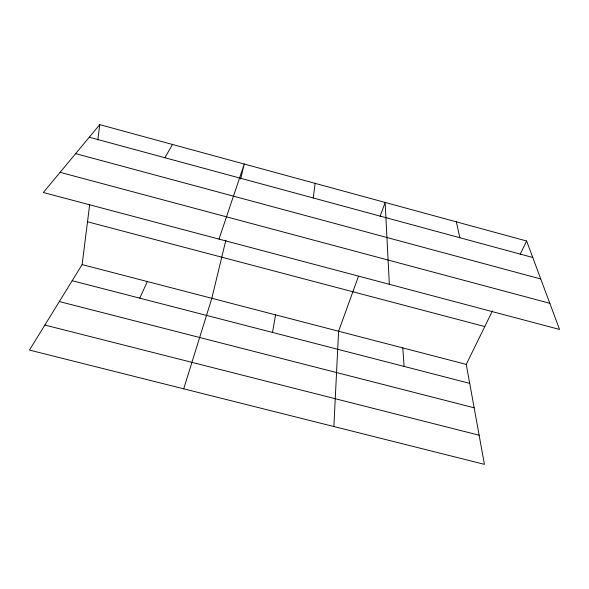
<?xml version="1.0" encoding="UTF-8"?>
<svg xmlns="http://www.w3.org/2000/svg" width="589" height="589" viewBox="0 0 589 589"><rect width="100%" height="100%" fill="white"/><g stroke="black" fill="none" stroke-linecap="round" stroke-linejoin="round"><path stroke-width="0.88" d="M333.86 426.532L338.601 331.239L358.436 276.351M492.404 310.963L466.26 364.407L484.43 464.353L29.45 350.072L82.129 264.594L89.705 204.442M97.818 140.005L99.747 124.647L526.632 241.011L559.55 329.45L43.314 192.5L99.747 124.647M313.23 197.956L315.144 183.363M272.493 332.439L275.578 314.857M225.859 240.224L211.826 298.299L183.709 388.821M240.636 179.034L244.258 164.044L218.998 239.105M380.163 216.222L385.14 202.447L389.351 284.303M139.755 298.167L147.353 281.542M520.175 254.205L526.632 241.011M164.927 157.734L172.467 144.474M44.874 325.047L479.137 435.219M59.349 301.568L474.145 407.787M72.197 280.717L469.705 383.358M82.129 264.594L466.26 364.407M87.518 221.781L484.776 326.556M60.093 172.327L549.817 303.298M75.642 153.626L540.754 278.958M89.292 137.222L532.773 257.503M456.342 221.854L459.84 237.72M402.802 347.922L404.098 366.417"/></g></svg>
